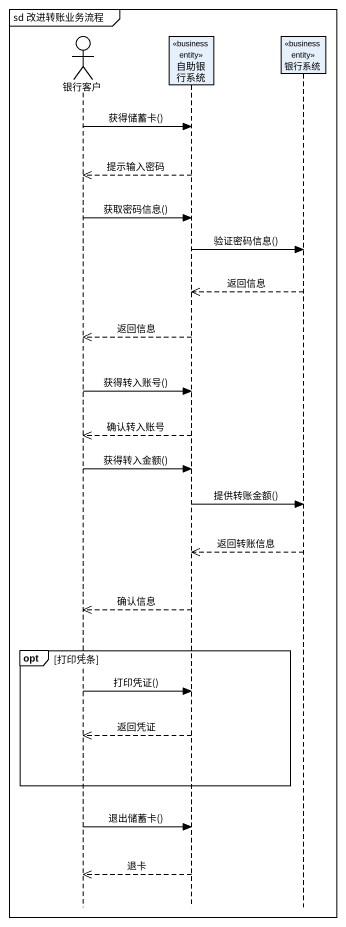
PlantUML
@startuml
mainframe sd 改进转账业务流程
hide footbox
actor 银行客户
participant 自助银行系统 <<business entity>>
participant 银行系统 <<business entity>>

银行客户 -> 自助银行系统 : 获得储蓄卡()
自助银行系统 -->> 银行客户 : 提示输入密码
银行客户 -> 自助银行系统 : 获取密码信息()
自助银行系统 -> 银行系统 : 验证密码信息()
银行系统 -->> 自助银行系统 : 返回信息
自助银行系统 -->> 银行客户 : 返回信息
银行客户 -> 自助银行系统 : 获得转入账号()
自助银行系统 -->> 银行客户 : 确认转入账号
银行客户 -> 自助银行系统 : 获得转入金额()
自助银行系统 -> 银行系统 : 提供转账金额()
银行系统 -->> 自助银行系统 : 返回转账信息
自助银行系统 -->> 银行客户 : 确认信息
opt 打印凭条
  银行客户 -> 自助银行系统 : 打印凭证()
  自助银行系统 -->> 银行客户 : 返回凭证
end
银行客户 -> 自助银行系统 : 退出储蓄卡()
自助银行系统 -->> 银行客户 : 退卡
@enduml
